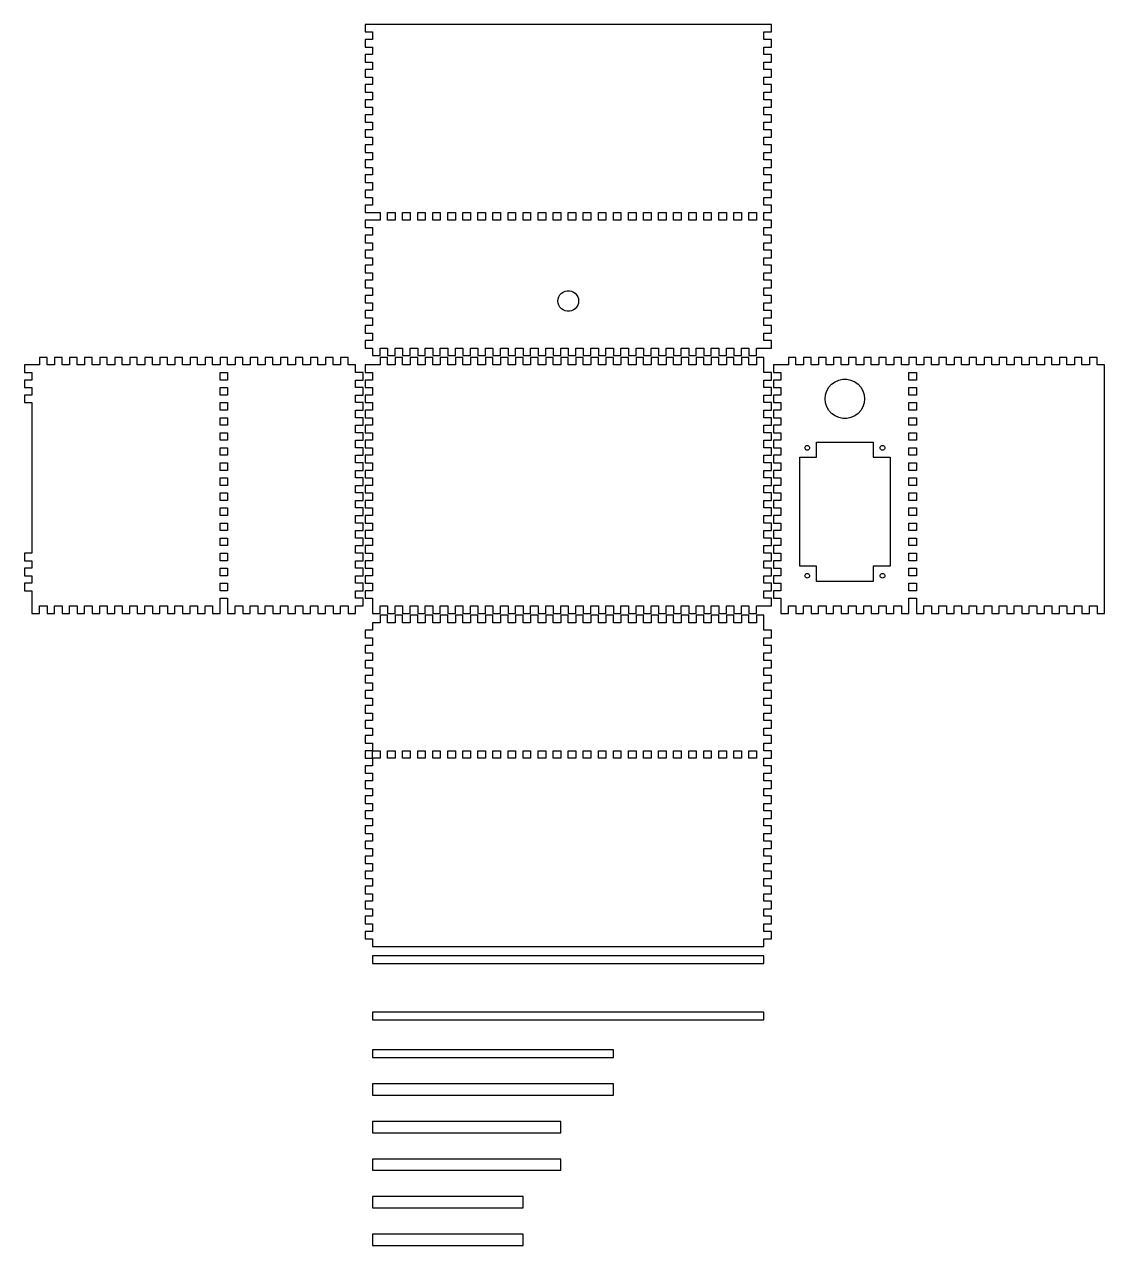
# Model space of a CAD drawing. Header units: metres. Extents: x -185 to 1201, y -340 to 309.
# Drawn here: x -185 to 389, y -340 to 309 of the extents above; entities that cross this region are included whole.
import ezdxf

# ---------------------------------------------------------------- set-up
doc = ezdxf.new("R2010")
doc.units = ezdxf.units.M

msp = doc.modelspace()

# ---------------------------------------------------------------- linework, layer by layer
for p, q in [((212, 309), (-4, 309)), ((-4, 309), (-4, 305)), ((212, 305), (212, 309)), ((-4, 305), (0, 305)), ((0, 301), (-4, 301)), ((-4, 301), (-4, 297)), ((0, 305), (0, 301)), ((208, 301), (208, 305)), ((208, 305), (212, 305)), ((212, 301), (208, 301)), ((212, 297), (212, 301)), ((-4, 297), (0, 297)), ((0, 293), (-4, 293)), ((-4, 293), (-4, 289)), ((0, 297), (0, 293)), ((208, 293), (208, 297)), ((208, 297), (212, 297)), ((212, 293), (208, 293)), ((212, 289), (212, 293)), ((-4, 289), (0, 289)), ((0, 289), (0, 285)), ((208, 285), (208, 289)), ((208, 289), (212, 289)), ((0, 285), (-4, 285)), ((-4, 285), (-4, 281)), ((-4, 281), (0, 281)), ((0, 281), (0, 277)), ((212, 285), (208, 285)), ((208, 277), (208, 281)), ((208, 281), (212, 281)), ((212, 281), (212, 285)), ((0, 277), (-4, 277)), ((-4, 277), (-4, 273)), ((-4, 273), (0, 273)), ((0, 273), (0, 269)), ((212, 277), (208, 277)), ((208, 269), (208, 273)), ((208, 273), (212, 273)), ((212, 273), (212, 277)), ((0, 269), (-4, 269)), ((-4, 269), (-4, 265)), ((212, 269), (208, 269)), ((212, 265), (212, 269)), ((-4, 265), (0, 265)), ((0, 261), (-4, 261)), ((-4, 261), (-4, 257)), ((0, 265), (0, 261)), ((208, 261), (208, 265)), ((208, 265), (212, 265)), ((212, 261), (208, 261)), ((212, 257), (212, 261)), ((-4, 257), (0, 257)), ((0, 257), (0, 253)), ((208, 253), (208, 257)), ((208, 257), (212, 257)), ((0, 253), (-4, 253)), ((-4, 253), (-4, 249)), ((-4, 249), (0, 249)), ((0, 249), (0, 245)), ((212, 253), (208, 253)), ((208, 245), (208, 249)), ((208, 249), (212, 249)), ((212, 249), (212, 253)), ((0, 245), (-4, 245)), ((-4, 245), (-4, 241)), ((-4, 241), (0, 241)), ((0, 241), (0, 237)), ((212, 245), (208, 245)), ((208, 237), (208, 241)), ((208, 241), (212, 241)), ((212, 241), (212, 245)), ((0, 237), (-4, 237)), ((-4, 237), (-4, 233)), ((212, 237), (208, 237)), ((212, 233), (212, 237)), ((-4, 233), (0, 233)), ((0, 229), (-4, 229)), ((-4, 229), (-4, 225)), ((0, 233), (0, 229)), ((208, 229), (208, 233)), ((208, 233), (212, 233)), ((212, 229), (208, 229)), ((212, 225), (212, 229)), ((-4, 225), (0, 225)), ((0, 221), (-4, 221)), ((-4, 221), (-4, 217)), ((0, 225), (0, 221)), ((208, 221), (208, 225)), ((208, 225), (212, 225)), ((212, 221), (208, 221)), ((212, 217), (212, 221)), ((-4, 217), (0, 217)), ((0, 217), (0, 213)), ((208, 213), (208, 217)), ((208, 217), (212, 217)), ((0, 213), (-4, 213)), ((-4, 213), (-4, 209)), ((-4, 209), (4, 209)), ((4, 209), (4, 205)), ((8, 205), (8, 209)), ((8, 209), (12, 209)), ((12, 209), (12, 205)), ((16, 205), (16, 209)), ((16, 209), (20, 209)), ((20, 209), (20, 205)), ((24, 205), (24, 209)), ((24, 209), (28, 209)), ((28, 209), (28, 205)), ((32, 205), (32, 209)), ((32, 209), (36, 209)), ((36, 209), (36, 205)), ((40, 205), (40, 209)), ((40, 209), (44, 209)), ((44, 209), (44, 205)), ((48, 205), (48, 209)), ((48, 209), (52, 209)), ((52, 209), (52, 205)), ((56, 205), (56, 209)), ((56, 209), (60, 209)), ((60, 209), (60, 205)), ((64, 205), (64, 209)), ((64, 209), (68, 209)), ((68, 209), (68, 205)), ((72, 205), (72, 209)), ((72, 209), (76, 209)), ((76, 209), (76, 205)), ((80, 205), (80, 209)), ((80, 209), (84, 209)), ((84, 209), (84, 205)), ((88, 205), (88, 209)), ((88, 209), (92, 209)), ((92, 209), (92, 205)), ((96, 205), (96, 209)), ((96, 209), (100, 209)), ((100, 209), (100, 205)), ((104, 205), (104, 209)), ((104, 209), (108, 209)), ((108, 209), (108, 205)), ((112, 205), (112, 209)), ((112, 209), (116, 209)), ((116, 209), (116, 205)), ((120, 205), (120, 209)), ((120, 209), (124, 209)), ((124, 209), (124, 205)), ((128, 205), (128, 209)), ((128, 209), (132, 209)), ((132, 209), (132, 205)), ((136, 205), (136, 209)), ((136, 209), (140, 209)), ((140, 209), (140, 205)), ((144, 205), (144, 209)), ((144, 209), (148, 209)), ((148, 209), (148, 205)), ((152, 205), (152, 209)), ((152, 209), (156, 209)), ((156, 209), (156, 205)), ((160, 205), (160, 209)), ((160, 209), (164, 209)), ((164, 209), (164, 205)), ((168, 205), (168, 209)), ((168, 209), (172, 209)), ((172, 209), (172, 205)), ((176, 205), (176, 209)), ((176, 209), (180, 209)), ((180, 209), (180, 205)), ((184, 205), (184, 209)), ((184, 209), (188, 209)), ((188, 209), (188, 205)), ((192, 205), (192, 209)), ((192, 209), (196, 209)), ((196, 209), (196, 205)), ((200, 205), (200, 209)), ((200, 209), (204, 209)), ((204, 209), (204, 205)), ((212, 213), (208, 213)), ((208, 205), (208, 209)), ((208, 209), (212, 209)), ((212, 209), (212, 213)), ((4, 205), (-4, 205)), ((-4, 205), (-4, 201)), ((12, 205), (8, 205)), ((20, 205), (16, 205)), ((28, 205), (24, 205)), ((36, 205), (32, 205)), ((44, 205), (40, 205)), ((52, 205), (48, 205)), ((60, 205), (56, 205)), ((68, 205), (64, 205)), ((76, 205), (72, 205)), ((84, 205), (80, 205)), ((92, 205), (88, 205)), ((100, 205), (96, 205)), ((108, 205), (104, 205)), ((116, 205), (112, 205)), ((124, 205), (120, 205)), ((132, 205), (128, 205)), ((140, 205), (136, 205)), ((148, 205), (144, 205)), ((156, 205), (152, 205)), ((164, 205), (160, 205)), ((172, 205), (168, 205)), ((180, 205), (176, 205)), ((188, 205), (184, 205)), ((196, 205), (192, 205)), ((204, 205), (200, 205)), ((212, 205), (208, 205)), ((212, 201), (212, 205)), ((-4, 201), (0, 201)), ((0, 197), (-4, 197)), ((-4, 197), (-4, 193)), ((0, 201), (0, 197)), ((208, 197), (208, 201)), ((208, 201), (212, 201)), ((212, 197), (208, 197)), ((212, 193), (212, 197)), ((-4, 193), (0, 193)), ((0, 189), (-4, 189)), ((-4, 189), (-4, 185)), ((0, 193), (0, 189)), ((208, 189), (208, 193)), ((208, 193), (212, 193)), ((212, 189), (208, 189)), ((212, 185), (212, 189)), ((-4, 185), (0, 185)), ((0, 185), (0, 181)), ((208, 181), (208, 185)), ((208, 185), (212, 185)), ((0, 181), (-4, 181)), ((-4, 181), (-4, 177)), ((-4, 177), (0, 177)), ((0, 177), (0, 173)), ((212, 181), (208, 181)), ((208, 173), (208, 177)), ((208, 177), (212, 177)), ((212, 177), (212, 181)), ((0, 173), (-4, 173)), ((-4, 173), (-4, 169)), ((-4, 169), (0, 169)), ((0, 169), (0, 165)), ((212, 173), (208, 173)), ((208, 165), (208, 169)), ((208, 169), (212, 169)), ((212, 169), (212, 173)), ((0, 165), (-4, 165)), ((-4, 165), (-4, 161)), ((98.5, 162), (98.6202, 163.144)), ((98.6202, 163.144), (98.9755, 164.237)), ((98.9755, 164.237), (99.5504, 165.233)), ((99.5504, 165.233), (100.32, 166.087)), ((100.32, 166.087), (101.25, 166.763)), ((101.25, 166.763), (102.3, 167.231)), ((102.3, 167.231), (103.425, 167.47)), ((103.425, 167.47), (104.575, 167.47)), ((104.575, 167.47), (105.7, 167.231)), ((105.7, 167.231), (106.75, 166.763)), ((106.75, 166.763), (107.68, 166.087)), ((107.68, 166.087), (108.45, 165.233)), ((108.45, 165.233), (109.024, 164.237)), ((109.024, 164.237), (109.38, 163.144)), ((109.38, 163.144), (109.5, 162)), ((212, 165), (208, 165)), ((212, 161), (212, 165)), ((-4, 161), (0, 161)), ((0, 157), (-4, 157)), ((-4, 157), (-4, 153)), ((0, 161), (0, 157)), ((98.6202, 160.856), (98.5, 162)), ((98.9755, 159.763), (98.6202, 160.856)), ((99.5504, 158.767), (98.9755, 159.763)), ((100.32, 157.913), (99.5504, 158.767)), ((101.25, 157.237), (100.32, 157.913)), ((102.3, 156.769), (101.25, 157.237)), ((103.425, 156.53), (102.3, 156.769)), ((104.575, 156.53), (103.425, 156.53)), ((105.7, 156.769), (104.575, 156.53)), ((106.75, 157.237), (105.7, 156.769)), ((107.68, 157.913), (106.75, 157.237)), ((108.45, 158.767), (107.68, 157.913)), ((109.024, 159.763), (108.45, 158.767)), ((109.38, 160.856), (109.024, 159.763)), ((109.5, 162), (109.38, 160.856)), ((208, 157), (208, 161)), ((208, 161), (212, 161)), ((212, 157), (208, 157)), ((212, 153), (212, 157)), ((-4, 153), (0, 153)), ((0, 153), (0, 149)), ((208, 149), (208, 153)), ((208, 153), (212, 153)), ((0, 149), (-4, 149)), ((-4, 149), (-4, 145)), ((-4, 145), (0, 145)), ((0, 145), (0, 141)), ((212, 149), (208, 149)), ((208, 141), (208, 145)), ((208, 145), (212, 145)), ((212, 145), (212, 149)), ((0, 141), (-4, 141)), ((-4, 141), (-4, 137)), ((-4, 137), (0, 137)), ((0, 137), (0, 133)), ((4, 137), (8, 137)), ((4, 133), (4, 137)), ((8, 137), (8, 133)), ((12, 133), (12, 137)), ((12, 137), (16, 137)), ((16, 137), (16, 133)), ((20, 133), (20, 137)), ((20, 137), (24, 137)), ((24, 137), (24, 133)), ((28, 133), (28, 137)), ((28, 137), (32, 137)), ((32, 137), (32, 133)), ((36, 133), (36, 137)), ((36, 137), (40, 137)), ((40, 137), (40, 133)), ((44, 133), (44, 137)), ((44, 137), (48, 137)), ((48, 137), (48, 133)), ((52, 133), (52, 137)), ((52, 137), (56, 137)), ((56, 137), (56, 133)), ((60, 133), (60, 137)), ((60, 137), (64, 137)), ((64, 137), (64, 133)), ((68, 133), (68, 137)), ((68, 137), (72, 137)), ((72, 137), (72, 133)), ((76, 133), (76, 137)), ((76, 137), (80, 137)), ((80, 137), (80, 133)), ((84, 133), (84, 137)), ((84, 137), (88, 137)), ((88, 137), (88, 133)), ((92, 133), (92, 137)), ((92, 137), (96, 137)), ((96, 137), (96, 133)), ((100, 133), (100, 137)), ((100, 137), (104, 137)), ((104, 137), (104, 133)), ((108, 133), (108, 137)), ((108, 137), (112, 137)), ((112, 137), (112, 133)), ((116, 133), (116, 137)), ((116, 137), (120, 137)), ((120, 137), (120, 133)), ((124, 133), (124, 137)), ((124, 137), (128, 137)), ((128, 137), (128, 133)), ((132, 133), (132, 137)), ((132, 137), (136, 137)), ((136, 137), (136, 133)), ((140, 133), (140, 137)), ((140, 137), (144, 137)), ((144, 137), (144, 133)), ((148, 133), (148, 137)), ((148, 137), (152, 137)), ((152, 137), (152, 133)), ((156, 133), (156, 137)), ((156, 137), (160, 137)), ((160, 137), (160, 133)), ((164, 133), (164, 137)), ((164, 137), (168, 137)), ((168, 137), (168, 133)), ((172, 133), (172, 137)), ((172, 137), (176, 137)), ((176, 137), (176, 133)), ((180, 133), (180, 137)), ((180, 137), (184, 137)), ((184, 137), (184, 133)), ((188, 133), (188, 137)), ((188, 137), (192, 137)), ((192, 137), (192, 133)), ((196, 133), (196, 137)), ((196, 137), (200, 137)), ((200, 137), (200, 133)), ((204, 133), (204, 137)), ((204, 137), (212, 137)), ((212, 141), (208, 141)), ((212, 137), (212, 141)), ((-173, 132), (-177, 132)), ((-177, 132), (-177, 128)), ((-173, 128), (-173, 132)), ((-165, 132), (-169, 132)), ((-169, 132), (-169, 128)), ((-165, 128), (-165, 132)), ((-157, 132), (-161, 132)), ((-161, 132), (-161, 128)), ((-157, 128), (-157, 132)), ((-149, 132), (-153, 132)), ((-153, 132), (-153, 128)), ((-149, 128), (-149, 132)), ((-141, 132), (-145, 132)), ((-145, 132), (-145, 128)), ((-141, 128), (-141, 132)), ((-133, 132), (-137, 132)), ((-137, 132), (-137, 128)), ((-133, 128), (-133, 132)), ((-125, 132), (-129, 132)), ((-129, 132), (-129, 128)), ((-125, 128), (-125, 132)), ((-117, 132), (-121, 132)), ((-121, 132), (-121, 128)), ((-117, 128), (-117, 132)), ((-109, 132), (-113, 132)), ((-113, 132), (-113, 128)), ((-109, 128), (-109, 132)), ((-101, 132), (-105, 132)), ((-105, 132), (-105, 128)), ((-101, 128), (-101, 132)), ((-93, 132), (-97, 132)), ((-97, 132), (-97, 128)), ((-93, 128), (-93, 132)), ((-85, 132), (-89, 132)), ((-89, 132), (-89, 128)), ((-85, 128), (-85, 132)), ((-77, 132), (-81, 132)), ((-81, 132), (-81, 128)), ((-77, 128), (-77, 132)), ((-69, 132), (-73, 132)), ((-73, 132), (-73, 128)), ((-69, 128), (-69, 132)), ((-61, 132), (-65, 132)), ((-65, 132), (-65, 128)), ((-61, 128), (-61, 132)), ((-53, 132), (-57, 132)), ((-57, 132), (-57, 128)), ((-53, 128), (-53, 132)), ((-45, 132), (-49, 132)), ((-49, 132), (-49, 128)), ((-45, 128), (-45, 132)), ((-37, 132), (-41, 132)), ((-41, 132), (-41, 128)), ((-37, 128), (-37, 132)), ((-29, 132), (-33, 132)), ((-33, 132), (-33, 128)), ((-29, 128), (-29, 132)), ((-21, 132), (-25, 132)), ((-25, 132), (-25, 128)), ((-21, 128), (-21, 132)), ((-13, 132), (-17, 132)), ((-17, 132), (-17, 128)), ((-13, 128), (-13, 132)), ((0, 133), (4, 133)), ((8, 132), (4, 132)), ((4, 132), (4, 128)), ((8, 133), (12, 133)), ((8, 128), (8, 132)), ((16, 132), (12, 132)), ((12, 132), (12, 128)), ((16, 133), (20, 133)), ((16, 128), (16, 132)), ((24, 132), (20, 132)), ((20, 132), (20, 128)), ((24, 133), (28, 133)), ((24, 128), (24, 132)), ((32, 132), (28, 132)), ((28, 132), (28, 128)), ((32, 133), (36, 133)), ((32, 128), (32, 132)), ((40, 132), (36, 132)), ((36, 132), (36, 128)), ((40, 133), (44, 133)), ((40, 128), (40, 132)), ((48, 132), (44, 132)), ((44, 132), (44, 128)), ((48, 133), (52, 133)), ((48, 128), (48, 132)), ((56, 132), (52, 132)), ((52, 132), (52, 128)), ((56, 133), (60, 133)), ((56, 128), (56, 132)), ((64, 132), (60, 132)), ((60, 132), (60, 128)), ((64, 133), (68, 133)), ((64, 128), (64, 132)), ((72, 132), (68, 132)), ((68, 132), (68, 128)), ((72, 133), (76, 133)), ((72, 128), (72, 132)), ((80, 132), (76, 132)), ((76, 132), (76, 128)), ((80, 133), (84, 133)), ((80, 128), (80, 132)), ((88, 132), (84, 132)), ((84, 132), (84, 128)), ((88, 133), (92, 133)), ((88, 128), (88, 132)), ((96, 132), (92, 132)), ((92, 132), (92, 128)), ((96, 133), (100, 133)), ((96, 128), (96, 132)), ((104, 132), (100, 132)), ((100, 132), (100, 128)), ((104, 133), (108, 133)), ((104, 128), (104, 132)), ((112, 132), (108, 132)), ((108, 132), (108, 128)), ((112, 133), (116, 133)), ((112, 128), (112, 132)), ((120, 132), (116, 132)), ((116, 132), (116, 128)), ((120, 133), (124, 133)), ((120, 128), (120, 132)), ((128, 132), (124, 132)), ((124, 132), (124, 128)), ((128, 133), (132, 133)), ((128, 128), (128, 132)), ((136, 132), (132, 132)), ((132, 132), (132, 128)), ((136, 133), (140, 133)), ((136, 128), (136, 132)), ((144, 132), (140, 132)), ((140, 132), (140, 128)), ((144, 133), (148, 133)), ((144, 128), (144, 132)), ((152, 132), (148, 132)), ((148, 132), (148, 128)), ((152, 133), (156, 133)), ((152, 128), (152, 132)), ((160, 132), (156, 132)), ((156, 132), (156, 128)), ((160, 133), (164, 133)), ((160, 128), (160, 132)), ((168, 132), (164, 132)), ((164, 132), (164, 128)), ((168, 133), (172, 133)), ((168, 128), (168, 132)), ((176, 132), (172, 132)), ((172, 132), (172, 128)), ((176, 133), (180, 133)), ((176, 128), (176, 132)), ((184, 132), (180, 132)), ((180, 132), (180, 128)), ((184, 133), (188, 133)), ((184, 128), (184, 132)), ((192, 132), (188, 132)), ((188, 132), (188, 128)), ((192, 133), (196, 133)), ((192, 128), (192, 132)), ((200, 132), (196, 132)), ((196, 132), (196, 128)), ((200, 133), (204, 133)), ((200, 128), (200, 132)), ((208, 132), (204, 132)), ((204, 132), (204, 128)), ((208, 124), (208, 132)), ((225, 132), (221, 132)), ((221, 132), (221, 128)), ((225, 128), (225, 132)), ((233, 132), (229, 132)), ((229, 132), (229, 128)), ((233, 128), (233, 132)), ((241, 132), (237, 132)), ((237, 132), (237, 128)), ((241, 128), (241, 132)), ((249, 132), (245, 132)), ((245, 132), (245, 128)), ((249, 128), (249, 132)), ((257, 132), (253, 132)), ((253, 132), (253, 128)), ((257, 128), (257, 132)), ((265, 132), (261, 132)), ((261, 132), (261, 128)), ((265, 128), (265, 132)), ((273, 132), (269, 132)), ((269, 132), (269, 128)), ((273, 128), (273, 132)), ((281, 132), (277, 132)), ((277, 132), (277, 128)), ((281, 128), (281, 132)), ((289, 132), (285, 132)), ((285, 132), (285, 128)), ((289, 128), (289, 132)), ((297, 132), (293, 132)), ((293, 132), (293, 128)), ((297, 128), (297, 132)), ((305, 132), (301, 132)), ((301, 132), (301, 128)), ((305, 128), (305, 132)), ((313, 132), (309, 132)), ((309, 132), (309, 128)), ((313, 128), (313, 132)), ((321, 132), (317, 132)), ((317, 132), (317, 128)), ((321, 128), (321, 132)), ((329, 132), (325, 132)), ((325, 132), (325, 128)), ((329, 128), (329, 132)), ((337, 132), (333, 132)), ((333, 132), (333, 128)), ((337, 128), (337, 132)), ((345, 132), (341, 132)), ((341, 132), (341, 128)), ((345, 128), (345, 132)), ((353, 132), (349, 132)), ((349, 132), (349, 128)), ((353, 128), (353, 132)), ((361, 132), (357, 132)), ((357, 132), (357, 128)), ((361, 128), (361, 132)), ((369, 132), (365, 132)), ((365, 132), (365, 128)), ((369, 128), (369, 132)), ((377, 132), (373, 132)), ((373, 132), (373, 128)), ((377, 128), (377, 132)), ((385, 132), (381, 132)), ((381, 132), (381, 128)), ((385, 128), (385, 132)), ((-177, 128), (-185, 128)), ((-185, 128), (-185, 124)), ((-185, 124), (-181, 124)), ((-181, 124), (-181, 120)), ((-169, 128), (-173, 128)), ((-161, 128), (-165, 128)), ((-153, 128), (-157, 128)), ((-145, 128), (-149, 128)), ((-137, 128), (-141, 128)), ((-129, 128), (-133, 128)), ((-121, 128), (-125, 128)), ((-113, 128), (-117, 128)), ((-105, 128), (-109, 128)), ((-97, 128), (-101, 128)), ((-89, 128), (-93, 128)), ((-81, 128), (-85, 128)), ((-81, 120), (-81, 124)), ((-81, 124), (-77, 124)), ((-73, 128), (-77, 128)), ((-77, 124), (-77, 120)), ((-65, 128), (-69, 128)), ((-57, 128), (-61, 128)), ((-49, 128), (-53, 128)), ((-41, 128), (-45, 128)), ((-33, 128), (-37, 128)), ((-25, 128), (-29, 128)), ((-17, 128), (-21, 128)), ((-9, 128), (-13, 128)), ((-9, 124), (-9, 128)), ((-5, 124), (-9, 124)), ((-5, 120), (-5, 124)), ((4, 128), (-4, 128)), ((-4, 128), (-4, 124)), ((-4, 124), (0, 124)), ((0, 124), (0, 120)), ((12, 128), (8, 128)), ((20, 128), (16, 128)), ((28, 128), (24, 128)), ((36, 128), (32, 128)), ((44, 128), (40, 128)), ((52, 128), (48, 128)), ((60, 128), (56, 128)), ((68, 128), (64, 128)), ((76, 128), (72, 128)), ((84, 128), (80, 128)), ((92, 128), (88, 128)), ((100, 128), (96, 128)), ((108, 128), (104, 128)), ((116, 128), (112, 128)), ((124, 128), (120, 128)), ((132, 128), (128, 128)), ((140, 128), (136, 128)), ((148, 128), (144, 128)), ((156, 128), (152, 128)), ((164, 128), (160, 128)), ((172, 128), (168, 128)), ((180, 128), (176, 128)), ((188, 128), (184, 128)), ((196, 128), (192, 128)), ((204, 128), (200, 128)), ((212, 124), (208, 124)), ((212, 120), (212, 124)), ((221, 128), (213, 128)), ((213, 128), (213, 124)), ((213, 124), (217, 124)), ((217, 124), (217, 120)), ((229, 128), (225, 128)), ((237, 128), (233, 128)), ((245, 128), (241, 128)), ((253, 128), (249, 128)), ((261, 128), (257, 128)), ((269, 128), (265, 128)), ((277, 128), (273, 128)), ((285, 128), (281, 128)), ((285, 120), (285, 124)), ((285, 124), (289, 124)), ((293, 128), (289, 128)), ((289, 124), (289, 120)), ((301, 128), (297, 128)), ((309, 128), (305, 128)), ((317, 128), (313, 128)), ((325, 128), (321, 128)), ((333, 128), (329, 128)), ((341, 128), (337, 128)), ((349, 128), (345, 128)), ((357, 128), (353, 128)), ((365, 128), (361, 128)), ((373, 128), (369, 128)), ((381, 128), (377, 128)), ((389, 128), (385, 128)), ((389, -4), (389, 128)), ((-181, 120), (-185, 120)), ((-185, 120), (-185, 116)), ((-77, 120), (-81, 120)), ((-9, 116), (-9, 120)), ((-9, 120), (-5, 120)), ((0, 120), (-4, 120)), ((-4, 120), (-4, 116)), ((208, 116), (208, 120)), ((208, 120), (212, 120)), ((217, 120), (213, 120)), ((213, 120), (213, 116)), ((242.505, 116.172), (243.974, 117.803)), ((243.974, 117.803), (245.75, 119.093)), ((245.75, 119.093), (247.755, 119.986)), ((247.755, 119.986), (249.902, 120.442)), ((249.902, 120.442), (252.098, 120.442)), ((252.098, 120.442), (254.245, 119.986)), ((254.245, 119.986), (256.25, 119.093)), ((256.25, 119.093), (258.026, 117.803)), ((258.026, 117.803), (259.495, 116.172)), ((289, 120), (285, 120)), ((-185, 116), (-181, 116)), ((-181, 112), (-185, 112)), ((-185, 112), (-185, 108)), ((-181, 116), (-181, 112)), ((-81, 112), (-81, 116)), ((-81, 116), (-77, 116)), ((-77, 112), (-81, 112)), ((-77, 116), (-77, 112)), ((-5, 116), (-9, 116)), ((-9, 108), (-9, 112)), ((-9, 112), (-5, 112)), ((-5, 112), (-5, 116)), ((-4, 116), (0, 116)), ((0, 112), (-4, 112)), ((-4, 112), (-4, 108)), ((0, 116), (0, 112)), ((212, 116), (208, 116)), ((208, 108), (208, 112)), ((208, 112), (212, 112)), ((212, 112), (212, 116)), ((213, 116), (217, 116)), ((217, 112), (213, 112)), ((213, 112), (213, 108)), ((217, 116), (217, 112)), ((240.5, 110), (240.729, 112.183)), ((240.729, 112.183), (241.408, 114.271)), ((241.408, 114.271), (242.505, 116.172)), ((259.495, 116.172), (260.592, 114.271)), ((260.592, 114.271), (261.271, 112.183)), ((261.271, 112.183), (261.5, 110)), ((285, 112), (285, 116)), ((285, 116), (289, 116)), ((289, 112), (285, 112)), ((289, 116), (289, 112)), ((-185, 108), (-181, 108)), ((-181, 108), (-181, 28)), ((-81, 104), (-81, 108)), ((-81, 108), (-77, 108)), ((-77, 104), (-81, 104)), ((-77, 108), (-77, 104)), ((-5, 108), (-9, 108)), ((-9, 100), (-9, 104)), ((-9, 104), (-5, 104)), ((-5, 104), (-5, 108)), ((-4, 108), (0, 108)), ((0, 104), (-4, 104)), ((-4, 104), (-4, 100)), ((0, 108), (0, 104)), ((212, 108), (208, 108)), ((208, 100), (208, 104)), ((208, 104), (212, 104)), ((212, 104), (212, 108)), ((213, 108), (217, 108)), ((217, 104), (213, 104)), ((213, 104), (213, 100)), ((217, 108), (217, 104)), ((240.729, 107.817), (240.5, 110)), ((241.408, 105.729), (240.729, 107.817)), ((242.505, 103.828), (241.408, 105.729)), ((260.592, 105.729), (259.495, 103.828)), ((261.271, 107.817), (260.592, 105.729)), ((261.5, 110), (261.271, 107.817)), ((285, 104), (285, 108)), ((285, 108), (289, 108)), ((289, 104), (285, 104)), ((289, 108), (289, 104)), ((-81, 96), (-81, 100)), ((-81, 100), (-77, 100)), ((-77, 100), (-77, 96)), ((-5, 100), (-9, 100)), ((-5, 96), (-5, 100)), ((-4, 100), (0, 100)), ((0, 100), (0, 96)), ((212, 100), (208, 100)), ((212, 96), (212, 100)), ((213, 100), (217, 100)), ((217, 100), (217, 96)), ((243.974, 102.197), (242.505, 103.828)), ((245.75, 100.907), (243.974, 102.197)), ((247.755, 100.014), (245.75, 100.907)), ((249.902, 99.5575), (247.755, 100.014)), ((252.098, 99.5575), (249.902, 99.5575)), ((254.245, 100.014), (252.098, 99.5575)), ((256.25, 100.907), (254.245, 100.014)), ((258.026, 102.197), (256.25, 100.907)), ((259.495, 103.828), (258.026, 102.197)), ((285, 96), (285, 100)), ((285, 100), (289, 100)), ((289, 100), (289, 96)), ((-77, 96), (-81, 96)), ((-81, 88), (-81, 92)), ((-81, 92), (-77, 92)), ((-77, 92), (-77, 88)), ((-9, 92), (-9, 96)), ((-9, 96), (-5, 96)), ((-5, 92), (-9, 92)), ((-5, 88), (-5, 92)), ((0, 96), (-4, 96)), ((-4, 96), (-4, 92)), ((-4, 92), (0, 92)), ((0, 92), (0, 88)), ((208, 92), (208, 96)), ((208, 96), (212, 96)), ((212, 92), (208, 92)), ((212, 88), (212, 92)), ((217, 96), (213, 96)), ((213, 96), (213, 92)), ((213, 92), (217, 92)), ((217, 92), (217, 88)), ((289, 96), (285, 96)), ((285, 88), (285, 92)), ((285, 92), (289, 92)), ((289, 92), (289, 88)), ((-77, 88), (-81, 88)), ((-9, 84), (-9, 88)), ((-9, 88), (-5, 88)), ((0, 88), (-4, 88)), ((-4, 88), (-4, 84)), ((208, 84), (208, 88)), ((208, 88), (212, 88)), ((217, 88), (213, 88)), ((213, 88), (213, 84)), ((229.75, 84), (229.811, 84.3863)), ((229.811, 84.3863), (229.989, 84.7347)), ((229.989, 84.7347), (230.265, 85.0113)), ((230.265, 85.0113), (230.614, 85.1888)), ((230.614, 85.1888), (231, 85.25)), ((231, 85.25), (231.386, 85.1888)), ((231.386, 85.1888), (231.735, 85.0113)), ((231.735, 85.0113), (232.011, 84.7347)), ((232.011, 84.7347), (232.189, 84.3863)), ((232.189, 84.3863), (232.25, 84)), ((236, 79), (236, 87)), ((236, 87), (266, 87)), ((266, 87), (266, 79)), ((269.75, 84), (269.811, 84.3863)), ((269.811, 84.3863), (269.989, 84.7347)), ((269.989, 84.7347), (270.265, 85.0113)), ((270.265, 85.0113), (270.614, 85.1888)), ((270.614, 85.1888), (271, 85.25)), ((271, 85.25), (271.386, 85.1888)), ((271.386, 85.1888), (271.735, 85.0113)), ((271.735, 85.0113), (272.011, 84.7347)), ((272.011, 84.7347), (272.189, 84.3863)), ((272.189, 84.3863), (272.25, 84)), ((289, 88), (285, 88)), ((-81, 80), (-81, 84)), ((-81, 84), (-77, 84)), ((-77, 80), (-81, 80)), ((-77, 84), (-77, 80)), ((-5, 84), (-9, 84)), ((-9, 76), (-9, 80)), ((-9, 80), (-5, 80)), ((-5, 80), (-5, 84)), ((-4, 84), (0, 84)), ((0, 80), (-4, 80)), ((-4, 80), (-4, 76)), ((0, 84), (0, 80)), ((212, 84), (208, 84)), ((208, 76), (208, 80)), ((208, 80), (212, 80)), ((212, 80), (212, 84)), ((213, 84), (217, 84)), ((217, 80), (213, 80)), ((213, 80), (213, 76)), ((217, 84), (217, 80)), ((227, 21), (227, 79)), ((227, 79), (236, 79)), ((229.811, 83.6137), (229.75, 84)), ((229.989, 83.2653), (229.811, 83.6137)), ((230.265, 82.9887), (229.989, 83.2653)), ((230.614, 82.8112), (230.265, 82.9887)), ((231, 82.75), (230.614, 82.8112)), ((231.386, 82.8112), (231, 82.75)), ((231.735, 82.9887), (231.386, 82.8112)), ((232.011, 83.2653), (231.735, 82.9887)), ((232.189, 83.6137), (232.011, 83.2653)), ((232.25, 84), (232.189, 83.6137)), ((266, 79), (275, 79)), ((269.811, 83.6137), (269.75, 84)), ((269.989, 83.2653), (269.811, 83.6137)), ((270.265, 82.9887), (269.989, 83.2653)), ((270.614, 82.8112), (270.265, 82.9887)), ((271, 82.75), (270.614, 82.8112)), ((271.386, 82.8112), (271, 82.75)), ((271.735, 82.9887), (271.386, 82.8112)), ((272.011, 83.2653), (271.735, 82.9887)), ((272.189, 83.6137), (272.011, 83.2653)), ((272.25, 84), (272.189, 83.6137)), ((275, 79), (275, 21)), ((285, 80), (285, 84)), ((285, 84), (289, 84)), ((289, 80), (285, 80)), ((289, 84), (289, 80)), ((-81, 72), (-81, 76)), ((-81, 76), (-77, 76)), ((-77, 72), (-81, 72)), ((-77, 76), (-77, 72)), ((-5, 76), (-9, 76)), ((-9, 68), (-9, 72)), ((-9, 72), (-5, 72)), ((-5, 72), (-5, 76)), ((-4, 76), (0, 76)), ((0, 72), (-4, 72)), ((-4, 72), (-4, 68)), ((0, 76), (0, 72)), ((212, 76), (208, 76)), ((208, 68), (208, 72)), ((208, 72), (212, 72)), ((212, 72), (212, 76)), ((213, 76), (217, 76)), ((217, 72), (213, 72)), ((213, 72), (213, 68)), ((217, 76), (217, 72)), ((285, 72), (285, 76)), ((285, 76), (289, 76)), ((289, 72), (285, 72)), ((289, 76), (289, 72)), ((-81, 64), (-81, 68)), ((-81, 68), (-77, 68)), ((-77, 68), (-77, 64)), ((-5, 68), (-9, 68)), ((-5, 64), (-5, 68)), ((-4, 68), (0, 68)), ((0, 68), (0, 64)), ((212, 68), (208, 68)), ((212, 64), (212, 68)), ((213, 68), (217, 68)), ((217, 68), (217, 64)), ((285, 64), (285, 68)), ((285, 68), (289, 68)), ((289, 68), (289, 64)), ((-77, 64), (-81, 64)), ((-81, 56), (-81, 60)), ((-81, 60), (-77, 60)), ((-77, 60), (-77, 56)), ((-9, 60), (-9, 64)), ((-9, 64), (-5, 64)), ((-5, 60), (-9, 60)), ((-5, 56), (-5, 60)), ((0, 64), (-4, 64)), ((-4, 64), (-4, 60)), ((-4, 60), (0, 60)), ((0, 60), (0, 56)), ((208, 60), (208, 64)), ((208, 64), (212, 64)), ((212, 60), (208, 60)), ((212, 56), (212, 60)), ((217, 64), (213, 64)), ((213, 64), (213, 60)), ((213, 60), (217, 60)), ((217, 60), (217, 56)), ((289, 64), (285, 64)), ((285, 56), (285, 60)), ((285, 60), (289, 60)), ((289, 60), (289, 56)), ((-77, 56), (-81, 56)), ((-81, 48), (-81, 52)), ((-81, 52), (-77, 52)), ((-77, 52), (-77, 48)), ((-9, 52), (-9, 56)), ((-9, 56), (-5, 56)), ((-5, 52), (-9, 52)), ((-5, 48), (-5, 52)), ((0, 56), (-4, 56)), ((-4, 56), (-4, 52)), ((-4, 52), (0, 52)), ((0, 52), (0, 48)), ((208, 52), (208, 56)), ((208, 56), (212, 56)), ((212, 52), (208, 52)), ((212, 48), (212, 52)), ((217, 56), (213, 56)), ((213, 56), (213, 52)), ((213, 52), (217, 52)), ((217, 52), (217, 48)), ((289, 56), (285, 56)), ((285, 48), (285, 52)), ((285, 52), (289, 52)), ((289, 52), (289, 48)), ((-77, 48), (-81, 48)), ((-9, 44), (-9, 48)), ((-9, 48), (-5, 48)), ((0, 48), (-4, 48)), ((-4, 48), (-4, 44)), ((208, 44), (208, 48)), ((208, 48), (212, 48)), ((217, 48), (213, 48)), ((213, 48), (213, 44)), ((289, 48), (285, 48)), ((-81, 40), (-81, 44)), ((-81, 44), (-77, 44)), ((-77, 40), (-81, 40)), ((-77, 44), (-77, 40)), ((-5, 44), (-9, 44)), ((-9, 36), (-9, 40)), ((-9, 40), (-5, 40)), ((-5, 40), (-5, 44)), ((-4, 44), (0, 44)), ((0, 40), (-4, 40)), ((-4, 40), (-4, 36)), ((0, 44), (0, 40)), ((212, 44), (208, 44)), ((208, 36), (208, 40)), ((208, 40), (212, 40)), ((212, 40), (212, 44)), ((213, 44), (217, 44)), ((217, 40), (213, 40)), ((213, 40), (213, 36)), ((217, 44), (217, 40)), ((285, 40), (285, 44)), ((285, 44), (289, 44)), ((289, 40), (285, 40)), ((289, 44), (289, 40)), ((-81, 32), (-81, 36)), ((-81, 36), (-77, 36)), ((-77, 36), (-77, 32)), ((-5, 36), (-9, 36)), ((-5, 32), (-5, 36)), ((-4, 36), (0, 36)), ((0, 36), (0, 32)), ((212, 36), (208, 36)), ((212, 32), (212, 36)), ((213, 36), (217, 36)), ((217, 36), (217, 32)), ((285, 32), (285, 36)), ((285, 36), (289, 36)), ((289, 36), (289, 32)), ((-181, 28), (-185, 28)), ((-185, 28), (-185, 24)), ((-77, 32), (-81, 32)), ((-81, 24), (-81, 28)), ((-81, 28), (-77, 28)), ((-77, 28), (-77, 24)), ((-9, 28), (-9, 32)), ((-9, 32), (-5, 32)), ((-5, 28), (-9, 28)), ((-5, 24), (-5, 28)), ((0, 32), (-4, 32)), ((-4, 32), (-4, 28)), ((-4, 28), (0, 28)), ((0, 28), (0, 24)), ((208, 28), (208, 32)), ((208, 32), (212, 32)), ((212, 28), (208, 28)), ((212, 24), (212, 28)), ((217, 32), (213, 32)), ((213, 32), (213, 28)), ((213, 28), (217, 28)), ((217, 28), (217, 24)), ((289, 32), (285, 32)), ((285, 24), (285, 28)), ((285, 28), (289, 28)), ((289, 28), (289, 24)), ((-185, 24), (-181, 24)), ((-181, 20), (-185, 20)), ((-185, 20), (-185, 16)), ((-181, 24), (-181, 20)), ((-77, 24), (-81, 24)), ((-81, 16), (-81, 20)), ((-81, 20), (-77, 20)), ((-77, 20), (-77, 16)), ((-9, 20), (-9, 24)), ((-9, 24), (-5, 24)), ((-5, 20), (-9, 20)), ((-5, 16), (-5, 20)), ((0, 24), (-4, 24)), ((-4, 24), (-4, 20)), ((-4, 20), (0, 20)), ((0, 20), (0, 16)), ((208, 20), (208, 24)), ((208, 24), (212, 24)), ((212, 20), (208, 20)), ((212, 16), (212, 20)), ((217, 24), (213, 24)), ((213, 24), (213, 20)), ((213, 20), (217, 20)), ((217, 20), (217, 16)), ((236, 21), (227, 21)), ((236, 13), (236, 21)), ((275, 21), (266, 21)), ((266, 21), (266, 13)), ((289, 24), (285, 24)), ((285, 16), (285, 20)), ((285, 20), (289, 20)), ((289, 20), (289, 16)), ((-185, 16), (-181, 16)), ((-181, 16), (-181, 12)), ((-77, 16), (-81, 16)), ((-9, 12), (-9, 16)), ((-9, 16), (-5, 16)), ((0, 16), (-4, 16)), ((-4, 16), (-4, 12)), ((208, 12), (208, 16)), ((208, 16), (212, 16)), ((217, 16), (213, 16)), ((213, 16), (213, 12)), ((229.75, 16), (229.811, 16.3863)), ((229.811, 15.6137), (229.75, 16)), ((229.811, 16.3863), (229.989, 16.7347)), ((229.989, 15.2653), (229.811, 15.6137)), ((229.989, 16.7347), (230.265, 17.0113)), ((230.265, 14.9887), (229.989, 15.2653)), ((230.265, 17.0113), (230.614, 17.1888)), ((230.614, 14.8112), (230.265, 14.9887)), ((230.614, 17.1888), (231, 17.25)), ((231, 14.75), (230.614, 14.8112)), ((231, 17.25), (231.386, 17.1888)), ((231.386, 14.8112), (231, 14.75)), ((231.386, 17.1888), (231.735, 17.0113)), ((231.735, 14.9887), (231.386, 14.8112)), ((231.735, 17.0113), (232.011, 16.7347)), ((232.011, 15.2653), (231.735, 14.9887)), ((232.011, 16.7347), (232.189, 16.3863)), ((232.189, 15.6137), (232.011, 15.2653)), ((232.189, 16.3863), (232.25, 16)), ((232.25, 16), (232.189, 15.6137)), ((266, 13), (236, 13)), ((269.75, 16), (269.811, 16.3863)), ((269.811, 15.6137), (269.75, 16)), ((269.811, 16.3863), (269.989, 16.7347)), ((269.989, 15.2653), (269.811, 15.6137)), ((269.989, 16.7347), (270.265, 17.0113)), ((270.265, 14.9887), (269.989, 15.2653)), ((270.265, 17.0113), (270.614, 17.1888)), ((270.614, 14.8112), (270.265, 14.9887)), ((270.614, 17.1888), (271, 17.25)), ((271, 14.75), (270.614, 14.8112)), ((271, 17.25), (271.386, 17.1888)), ((271.386, 14.8112), (271, 14.75)), ((271.386, 17.1888), (271.735, 17.0113)), ((271.735, 14.9887), (271.386, 14.8112)), ((271.735, 17.0113), (272.011, 16.7347)), ((272.011, 15.2653), (271.735, 14.9887)), ((272.011, 16.7347), (272.189, 16.3863)), ((272.189, 15.6137), (272.011, 15.2653)), ((272.189, 16.3863), (272.25, 16)), ((272.25, 16), (272.189, 15.6137)), ((289, 16), (285, 16)), ((-181, 12), (-185, 12)), ((-185, 12), (-185, 8)), ((-185, 8), (-181, 8)), ((-181, 8), (-181, -4)), ((-81, 8), (-81, 12)), ((-81, 12), (-77, 12)), ((-77, 8), (-81, 8)), ((-77, 12), (-77, 8)), ((-5, 12), (-9, 12)), ((-9, 4), (-9, 8)), ((-9, 8), (-5, 8)), ((-5, 8), (-5, 12)), ((-4, 12), (0, 12)), ((0, 8), (-4, 8)), ((-4, 8), (-4, 4)), ((0, 12), (0, 8)), ((212, 12), (208, 12)), ((208, 4), (208, 8)), ((208, 8), (212, 8)), ((212, 8), (212, 12)), ((213, 12), (217, 12)), ((217, 8), (213, 8)), ((213, 8), (213, 4)), ((217, 12), (217, 8)), ((285, 8), (285, 12)), ((285, 12), (289, 12)), ((289, 8), (285, 8)), ((289, 12), (289, 8)), ((-177, 0), (-173, 0)), ((-177, -4), (-177, 0)), ((-173, 0), (-173, -4)), ((-169, -4), (-169, 0)), ((-169, 0), (-165, 0)), ((-165, 0), (-165, -4)), ((-161, -4), (-161, 0)), ((-161, 0), (-157, 0)), ((-157, 0), (-157, -4)), ((-153, -4), (-153, 0)), ((-153, 0), (-149, 0)), ((-149, 0), (-149, -4)), ((-145, -4), (-145, 0)), ((-145, 0), (-141, 0)), ((-141, 0), (-141, -4)), ((-137, -4), (-137, 0)), ((-137, 0), (-133, 0)), ((-133, 0), (-133, -4)), ((-129, -4), (-129, 0)), ((-129, 0), (-125, 0)), ((-125, 0), (-125, -4)), ((-121, -4), (-121, 0)), ((-121, 0), (-117, 0)), ((-117, 0), (-117, -4)), ((-113, -4), (-113, 0)), ((-113, 0), (-109, 0)), ((-109, 0), (-109, -4)), ((-105, -4), (-105, 0)), ((-105, 0), (-101, 0)), ((-101, 0), (-101, -4)), ((-97, -4), (-97, 0)), ((-97, 0), (-93, 0)), ((-93, 0), (-93, -4)), ((-89, -4), (-89, 0)), ((-89, 0), (-85, 0)), ((-85, 0), (-85, -4)), ((-81, -4), (-81, 4)), ((-81, 4), (-77, 4)), ((-77, 4), (-77, -4)), ((-73, -4), (-73, 0)), ((-73, 0), (-69, 0)), ((-69, 0), (-69, -4)), ((-65, -4), (-65, 0)), ((-65, 0), (-61, 0)), ((-61, 0), (-61, -4)), ((-57, -4), (-57, 0)), ((-57, 0), (-53, 0)), ((-53, 0), (-53, -4)), ((-49, -4), (-49, 0)), ((-49, 0), (-45, 0)), ((-45, 0), (-45, -4)), ((-41, -4), (-41, 0)), ((-41, 0), (-37, 0)), ((-37, 0), (-37, -4)), ((-33, -4), (-33, 0)), ((-33, 0), (-29, 0)), ((-29, 0), (-29, -4)), ((-25, -4), (-25, 0)), ((-25, 0), (-21, 0)), ((-21, 0), (-21, -4)), ((-17, -4), (-17, 0)), ((-17, 0), (-13, 0)), ((-13, 0), (-13, -4)), ((-5, 4), (-9, 4)), ((-9, -4), (-9, 0)), ((-9, 0), (-5, 0)), ((-5, 0), (-5, 4)), ((-4, 4), (0, 4)), ((0, 4), (0, -4)), ((4, 0), (8, 0)), ((4, -4), (4, 0)), ((8, 0), (8, -4)), ((12, -4), (12, 0)), ((12, 0), (16, 0)), ((16, 0), (16, -4)), ((20, -4), (20, 0)), ((20, 0), (24, 0)), ((24, 0), (24, -4)), ((28, -4), (28, 0)), ((28, 0), (32, 0)), ((32, 0), (32, -4)), ((36, -4), (36, 0)), ((36, 0), (40, 0)), ((40, 0), (40, -4)), ((44, -4), (44, 0)), ((44, 0), (48, 0)), ((48, 0), (48, -4)), ((52, -4), (52, 0)), ((52, 0), (56, 0)), ((56, 0), (56, -4)), ((60, -4), (60, 0)), ((60, 0), (64, 0)), ((64, 0), (64, -4)), ((68, -4), (68, 0)), ((68, 0), (72, 0)), ((72, 0), (72, -4)), ((76, -4), (76, 0)), ((76, 0), (80, 0)), ((80, 0), (80, -4)), ((84, -4), (84, 0)), ((84, 0), (88, 0)), ((88, 0), (88, -4)), ((92, -4), (92, 0)), ((92, 0), (96, 0)), ((96, 0), (96, -4)), ((100, -4), (100, 0)), ((100, 0), (104, 0)), ((104, 0), (104, -4)), ((108, -4), (108, 0)), ((108, 0), (112, 0)), ((112, 0), (112, -4)), ((116, -4), (116, 0)), ((116, 0), (120, 0)), ((120, 0), (120, -4)), ((124, -4), (124, 0)), ((124, 0), (128, 0)), ((128, 0), (128, -4)), ((132, -4), (132, 0)), ((132, 0), (136, 0)), ((136, 0), (136, -4)), ((140, -4), (140, 0)), ((140, 0), (144, 0)), ((144, 0), (144, -4)), ((148, -4), (148, 0)), ((148, 0), (152, 0)), ((152, 0), (152, -4)), ((156, -4), (156, 0)), ((156, 0), (160, 0)), ((160, 0), (160, -4)), ((164, -4), (164, 0)), ((164, 0), (168, 0)), ((168, 0), (168, -4)), ((172, -4), (172, 0)), ((172, 0), (176, 0)), ((176, 0), (176, -4)), ((180, -4), (180, 0)), ((180, 0), (184, 0)), ((184, 0), (184, -4)), ((188, -4), (188, 0)), ((188, 0), (192, 0)), ((192, 0), (192, -4)), ((196, -4), (196, 0)), ((196, 0), (200, 0)), ((200, 0), (200, -4)), ((204, -4), (204, 0)), ((204, 0), (212, 0)), ((212, 4), (208, 4)), ((212, 0), (212, 4)), ((213, 4), (217, 4)), ((217, 4), (217, -4)), ((221, 0), (225, 0)), ((221, -4), (221, 0)), ((225, 0), (225, -4)), ((229, -4), (229, 0)), ((229, 0), (233, 0)), ((233, 0), (233, -4)), ((237, -4), (237, 0)), ((237, 0), (241, 0)), ((241, 0), (241, -4)), ((245, -4), (245, 0)), ((245, 0), (249, 0)), ((249, 0), (249, -4)), ((253, -4), (253, 0)), ((253, 0), (257, 0)), ((257, 0), (257, -4)), ((261, -4), (261, 0)), ((261, 0), (265, 0)), ((265, 0), (265, -4)), ((269, -4), (269, 0)), ((269, 0), (273, 0)), ((273, 0), (273, -4)), ((277, -4), (277, 0)), ((277, 0), (281, 0)), ((281, 0), (281, -4)), ((285, -4), (285, 4)), ((285, 4), (289, 4)), ((289, 4), (289, -4)), ((293, -4), (293, 0)), ((293, 0), (297, 0)), ((297, 0), (297, -4)), ((301, -4), (301, 0)), ((301, 0), (305, 0)), ((305, 0), (305, -4)), ((309, -4), (309, 0)), ((309, 0), (313, 0)), ((313, 0), (313, -4)), ((317, -4), (317, 0)), ((317, 0), (321, 0)), ((321, 0), (321, -4)), ((325, -4), (325, 0)), ((325, 0), (329, 0)), ((329, 0), (329, -4)), ((333, -4), (333, 0)), ((333, 0), (337, 0)), ((337, 0), (337, -4)), ((341, -4), (341, 0)), ((341, 0), (345, 0)), ((345, 0), (345, -4)), ((349, -4), (349, 0)), ((349, 0), (353, 0)), ((353, 0), (353, -4)), ((357, -4), (357, 0)), ((357, 0), (361, 0)), ((361, 0), (361, -4)), ((365, -4), (365, 0)), ((365, 0), (369, 0)), ((369, 0), (369, -4)), ((373, -4), (373, 0)), ((373, 0), (377, 0)), ((377, 0), (377, -4)), ((381, -4), (381, 0)), ((381, 0), (385, 0)), ((385, 0), (385, -4)), ((-181, -4), (-177, -4)), ((-173, -4), (-169, -4)), ((-165, -4), (-161, -4)), ((-157, -4), (-153, -4)), ((-149, -4), (-145, -4)), ((-141, -4), (-137, -4)), ((-133, -4), (-129, -4)), ((-125, -4), (-121, -4)), ((-117, -4), (-113, -4)), ((-109, -4), (-105, -4)), ((-101, -4), (-97, -4)), ((-93, -4), (-89, -4)), ((-85, -4), (-81, -4)), ((-77, -4), (-73, -4)), ((-69, -4), (-65, -4)), ((-61, -4), (-57, -4)), ((-53, -4), (-49, -4)), ((-45, -4), (-41, -4)), ((-37, -4), (-33, -4)), ((-29, -4), (-25, -4)), ((-21, -4), (-17, -4)), ((-13, -4), (-9, -4)), ((0, -4), (4, -4)), ((8, -5), (4, -5)), ((4, -5), (4, -9)), ((8, -4), (12, -4)), ((8, -9), (8, -5)), ((16, -5), (12, -5)), ((12, -5), (12, -9)), ((16, -4), (20, -4)), ((16, -9), (16, -5)), ((24, -5), (20, -5)), ((20, -5), (20, -9)), ((24, -4), (28, -4)), ((24, -9), (24, -5)), ((32, -5), (28, -5)), ((28, -5), (28, -9)), ((32, -4), (36, -4)), ((32, -9), (32, -5)), ((40, -5), (36, -5)), ((36, -5), (36, -9)), ((40, -4), (44, -4)), ((40, -9), (40, -5)), ((48, -5), (44, -5)), ((44, -5), (44, -9)), ((48, -4), (52, -4)), ((48, -9), (48, -5)), ((56, -5), (52, -5)), ((52, -5), (52, -9)), ((56, -4), (60, -4)), ((56, -9), (56, -5)), ((64, -5), (60, -5)), ((60, -5), (60, -9)), ((64, -4), (68, -4)), ((64, -9), (64, -5)), ((72, -5), (68, -5)), ((68, -5), (68, -9)), ((72, -4), (76, -4)), ((72, -9), (72, -5)), ((80, -5), (76, -5)), ((76, -5), (76, -9)), ((80, -4), (84, -4)), ((80, -9), (80, -5)), ((88, -5), (84, -5)), ((84, -5), (84, -9)), ((88, -4), (92, -4)), ((88, -9), (88, -5)), ((96, -5), (92, -5)), ((92, -5), (92, -9)), ((96, -4), (100, -4)), ((96, -9), (96, -5)), ((104, -5), (100, -5)), ((100, -5), (100, -9)), ((104, -4), (108, -4)), ((104, -9), (104, -5)), ((112, -5), (108, -5)), ((108, -5), (108, -9)), ((112, -4), (116, -4)), ((112, -9), (112, -5)), ((120, -5), (116, -5)), ((116, -5), (116, -9)), ((120, -4), (124, -4)), ((120, -9), (120, -5)), ((128, -5), (124, -5)), ((124, -5), (124, -9)), ((128, -4), (132, -4)), ((128, -9), (128, -5)), ((136, -5), (132, -5)), ((132, -5), (132, -9)), ((136, -4), (140, -4)), ((136, -9), (136, -5)), ((144, -5), (140, -5)), ((140, -5), (140, -9)), ((144, -4), (148, -4)), ((144, -9), (144, -5)), ((152, -5), (148, -5)), ((148, -5), (148, -9)), ((152, -4), (156, -4)), ((152, -9), (152, -5)), ((160, -5), (156, -5)), ((156, -5), (156, -9)), ((160, -4), (164, -4)), ((160, -9), (160, -5)), ((168, -5), (164, -5)), ((164, -5), (164, -9)), ((168, -4), (172, -4)), ((168, -9), (168, -5)), ((176, -5), (172, -5)), ((172, -5), (172, -9)), ((176, -4), (180, -4)), ((176, -9), (176, -5)), ((184, -5), (180, -5)), ((180, -5), (180, -9)), ((184, -4), (188, -4)), ((184, -9), (184, -5)), ((192, -5), (188, -5)), ((188, -5), (188, -9)), ((192, -4), (196, -4)), ((192, -9), (192, -5)), ((200, -5), (196, -5)), ((196, -5), (196, -9)), ((200, -4), (204, -4)), ((200, -9), (200, -5)), ((208, -5), (204, -5)), ((204, -5), (204, -9)), ((208, -13), (208, -5)), ((217, -4), (221, -4)), ((225, -4), (229, -4)), ((233, -4), (237, -4)), ((241, -4), (245, -4)), ((249, -4), (253, -4)), ((257, -4), (261, -4)), ((265, -4), (269, -4)), ((273, -4), (277, -4)), ((281, -4), (285, -4)), ((289, -4), (293, -4)), ((297, -4), (301, -4)), ((305, -4), (309, -4)), ((313, -4), (317, -4)), ((321, -4), (325, -4)), ((329, -4), (333, -4)), ((337, -4), (341, -4)), ((345, -4), (349, -4)), ((353, -4), (357, -4)), ((361, -4), (365, -4)), ((369, -4), (373, -4)), ((377, -4), (381, -4)), ((385, -4), (389, -4)), ((4, -9), (0, -9)), ((0, -9), (0, -13)), ((12, -9), (8, -9)), ((20, -9), (16, -9)), ((28, -9), (24, -9)), ((36, -9), (32, -9)), ((44, -9), (40, -9)), ((52, -9), (48, -9)), ((60, -9), (56, -9)), ((68, -9), (64, -9)), ((76, -9), (72, -9)), ((84, -9), (80, -9)), ((92, -9), (88, -9)), ((100, -9), (96, -9)), ((108, -9), (104, -9)), ((116, -9), (112, -9)), ((124, -9), (120, -9)), ((132, -9), (128, -9)), ((140, -9), (136, -9)), ((148, -9), (144, -9)), ((156, -9), (152, -9)), ((164, -9), (160, -9)), ((172, -9), (168, -9)), ((180, -9), (176, -9)), ((188, -9), (184, -9)), ((196, -9), (192, -9)), ((204, -9), (200, -9)), ((0, -13), (-4, -13)), ((-4, -13), (-4, -17)), ((-4, -17), (0, -17)), ((0, -17), (0, -21)), ((212, -13), (208, -13)), ((208, -21), (208, -17)), ((208, -17), (212, -17)), ((212, -17), (212, -13)), ((0, -21), (-4, -21)), ((-4, -21), (-4, -25)), ((-4, -25), (0, -25)), ((0, -25), (0, -29)), ((212, -21), (208, -21)), ((208, -29), (208, -25)), ((208, -25), (212, -25)), ((212, -25), (212, -21)), ((0, -29), (-4, -29)), ((-4, -29), (-4, -33)), ((212, -29), (208, -29)), ((212, -33), (212, -29)), ((-4, -33), (0, -33)), ((0, -37), (-4, -37)), ((-4, -37), (-4, -41)), ((0, -33), (0, -37)), ((208, -37), (208, -33)), ((208, -33), (212, -33)), ((212, -37), (208, -37)), ((212, -41), (212, -37)), ((-4, -41), (0, -41)), ((0, -45), (-4, -45)), ((-4, -45), (-4, -49)), ((0, -41), (0, -45)), ((208, -45), (208, -41)), ((208, -41), (212, -41)), ((212, -45), (208, -45)), ((212, -49), (212, -45)), ((-4, -49), (0, -49)), ((0, -49), (0, -53)), ((208, -53), (208, -49)), ((208, -49), (212, -49)), ((0, -53), (-4, -53)), ((-4, -53), (-4, -57)), ((-4, -57), (0, -57)), ((0, -57), (0, -61)), ((212, -53), (208, -53)), ((208, -61), (208, -57)), ((208, -57), (212, -57)), ((212, -57), (212, -53)), ((0, -61), (-4, -61)), ((-4, -61), (-4, -65)), ((212, -61), (208, -61)), ((212, -65), (212, -61)), ((-4, -65), (0, -65)), ((0, -69), (-4, -69)), ((-4, -69), (-4, -73)), ((0, -65), (0, -69)), ((208, -69), (208, -65)), ((208, -65), (212, -65)), ((212, -69), (208, -69)), ((212, -73), (212, -69)), ((-4, -73), (0, -73)), ((0, -77), (-4, -77)), ((-4, -77), (-4, -81)), ((0, -73), (0, -77)), ((0, -81), (0, -77)), ((0, -77), (4, -77)), ((4, -77), (4, -81)), ((8, -81), (8, -77)), ((8, -77), (12, -77)), ((12, -77), (12, -81)), ((16, -81), (16, -77)), ((16, -77), (20, -77)), ((20, -77), (20, -81)), ((24, -81), (24, -77)), ((24, -77), (28, -77)), ((28, -77), (28, -81)), ((32, -81), (32, -77)), ((32, -77), (36, -77)), ((36, -77), (36, -81)), ((40, -81), (40, -77)), ((40, -77), (44, -77)), ((44, -77), (44, -81)), ((48, -81), (48, -77)), ((48, -77), (52, -77)), ((52, -77), (52, -81)), ((56, -81), (56, -77)), ((56, -77), (60, -77)), ((60, -77), (60, -81)), ((64, -81), (64, -77)), ((64, -77), (68, -77)), ((68, -77), (68, -81)), ((72, -81), (72, -77)), ((72, -77), (76, -77)), ((76, -77), (76, -81)), ((80, -81), (80, -77)), ((80, -77), (84, -77)), ((84, -77), (84, -81)), ((88, -81), (88, -77)), ((88, -77), (92, -77)), ((92, -77), (92, -81)), ((96, -81), (96, -77)), ((96, -77), (100, -77)), ((100, -77), (100, -81)), ((104, -81), (104, -77)), ((104, -77), (108, -77)), ((108, -77), (108, -81)), ((112, -81), (112, -77)), ((112, -77), (116, -77)), ((116, -77), (116, -81)), ((120, -81), (120, -77)), ((120, -77), (124, -77)), ((124, -77), (124, -81)), ((128, -81), (128, -77)), ((128, -77), (132, -77)), ((132, -77), (132, -81)), ((136, -81), (136, -77)), ((136, -77), (140, -77)), ((140, -77), (140, -81)), ((144, -81), (144, -77)), ((144, -77), (148, -77)), ((148, -77), (148, -81)), ((152, -81), (152, -77)), ((152, -77), (156, -77)), ((156, -77), (156, -81)), ((160, -81), (160, -77)), ((160, -77), (164, -77)), ((164, -77), (164, -81)), ((168, -81), (168, -77)), ((168, -77), (172, -77)), ((172, -77), (172, -81)), ((176, -81), (176, -77)), ((176, -77), (180, -77)), ((180, -77), (180, -81)), ((184, -81), (184, -77)), ((184, -77), (188, -77)), ((188, -77), (188, -81)), ((192, -81), (192, -77)), ((192, -77), (196, -77)), ((196, -77), (196, -81)), ((200, -81), (200, -77)), ((200, -77), (204, -77)), ((204, -77), (204, -81)), ((208, -77), (208, -73)), ((208, -73), (212, -73)), ((212, -77), (208, -77)), ((212, -81), (212, -77)), ((-4, -81), (0, -81)), ((0, -81), (0, -85)), ((4, -81), (0, -81)), ((12, -81), (8, -81)), ((20, -81), (16, -81)), ((28, -81), (24, -81)), ((36, -81), (32, -81)), ((44, -81), (40, -81)), ((52, -81), (48, -81)), ((60, -81), (56, -81)), ((68, -81), (64, -81)), ((76, -81), (72, -81)), ((84, -81), (80, -81)), ((92, -81), (88, -81)), ((100, -81), (96, -81)), ((108, -81), (104, -81)), ((116, -81), (112, -81)), ((124, -81), (120, -81)), ((132, -81), (128, -81)), ((140, -81), (136, -81)), ((148, -81), (144, -81)), ((156, -81), (152, -81)), ((164, -81), (160, -81)), ((172, -81), (168, -81)), ((180, -81), (176, -81)), ((188, -81), (184, -81)), ((196, -81), (192, -81)), ((204, -81), (200, -81)), ((208, -85), (208, -81)), ((208, -81), (212, -81)), ((0, -85), (-4, -85)), ((-4, -85), (-4, -89)), ((-4, -89), (0, -89)), ((0, -89), (0, -93)), ((212, -85), (208, -85)), ((208, -93), (208, -89)), ((208, -89), (212, -89)), ((212, -89), (212, -85)), ((0, -93), (-4, -93)), ((-4, -93), (-4, -97)), ((-4, -97), (0, -97)), ((0, -97), (0, -101)), ((212, -93), (208, -93)), ((208, -101), (208, -97)), ((208, -97), (212, -97)), ((212, -97), (212, -93)), ((0, -101), (-4, -101)), ((-4, -101), (-4, -105)), ((212, -101), (208, -101)), ((212, -105), (212, -101)), ((-4, -105), (0, -105)), ((0, -109), (-4, -109)), ((-4, -109), (-4, -113)), ((0, -105), (0, -109)), ((208, -109), (208, -105)), ((208, -105), (212, -105)), ((212, -109), (208, -109)), ((212, -113), (212, -109)), ((-4, -113), (0, -113)), ((0, -113), (0, -117)), ((208, -117), (208, -113)), ((208, -113), (212, -113)), ((0, -117), (-4, -117)), ((-4, -117), (-4, -121)), ((-4, -121), (0, -121)), ((0, -121), (0, -125)), ((212, -117), (208, -117)), ((208, -125), (208, -121)), ((208, -121), (212, -121)), ((212, -121), (212, -117)), ((0, -125), (-4, -125)), ((-4, -125), (-4, -129)), ((-4, -129), (0, -129)), ((0, -129), (0, -133)), ((212, -125), (208, -125)), ((208, -133), (208, -129)), ((208, -129), (212, -129)), ((212, -129), (212, -125)), ((0, -133), (-4, -133)), ((-4, -133), (-4, -137)), ((212, -133), (208, -133)), ((212, -137), (212, -133)), ((-4, -137), (0, -137)), ((0, -141), (-4, -141)), ((-4, -141), (-4, -145)), ((0, -137), (0, -141)), ((208, -141), (208, -137)), ((208, -137), (212, -137)), ((212, -141), (208, -141)), ((212, -145), (212, -141)), ((-4, -145), (0, -145)), ((0, -149), (-4, -149)), ((-4, -149), (-4, -153)), ((0, -145), (0, -149)), ((208, -149), (208, -145)), ((208, -145), (212, -145)), ((212, -149), (208, -149)), ((212, -153), (212, -149)), ((-4, -153), (0, -153)), ((0, -153), (0, -157)), ((208, -157), (208, -153)), ((208, -153), (212, -153)), ((0, -157), (-4, -157)), ((-4, -157), (-4, -161)), ((-4, -161), (0, -161)), ((0, -161), (0, -165)), ((212, -157), (208, -157)), ((208, -165), (208, -161)), ((208, -161), (212, -161)), ((212, -161), (212, -157)), ((0, -165), (-4, -165)), ((-4, -165), (-4, -169)), ((212, -165), (208, -165)), ((212, -169), (212, -165)), ((-4, -169), (0, -169)), ((0, -173), (-4, -173)), ((-4, -173), (-4, -177)), ((0, -169), (0, -173)), ((208, -173), (208, -169)), ((208, -169), (212, -169)), ((212, -173), (208, -173)), ((212, -177), (212, -173)), ((-4, -177), (0, -177)), ((0, -177), (0, -181)), ((0, -181), (208, -181)), ((208, -177), (212, -177)), ((208, -181), (208, -177)), ((208, -186), (0, -186)), ((0, -186), (0, -190)), ((208, -190), (208, -186)), ((0, -190), (208, -190)), ((208, -216), (0, -216)), ((0, -216), (0, -220)), ((0, -220), (208, -220)), ((208, -220), (208, -216)), ((128, -236), (0, -236)), ((0, -236), (0, -240)), ((0, -240), (128, -240)), ((128, -240), (128, -236)), ((128, -254), (0, -254)), ((0, -254), (0, -260)), ((128, -260), (128, -254)), ((0, -260), (128, -260)), ((100, -274), (0, -274)), ((0, -274), (0, -280)), ((100, -280), (100, -274)), ((0, -280), (100, -280)), ((100, -294), (0, -294)), ((0, -294), (0, -300)), ((100, -300), (100, -294)), ((0, -300), (100, -300)), ((80, -314), (0, -314)), ((0, -314), (0, -320)), ((80, -320), (80, -314)), ((0, -320), (80, -320)), ((80, -334), (0, -334)), ((0, -334), (0, -340)), ((80, -340), (80, -334)), ((0, -340), (80, -340))]:
    msp.add_line(p, q)

doc.saveas('drawing.dxf')
